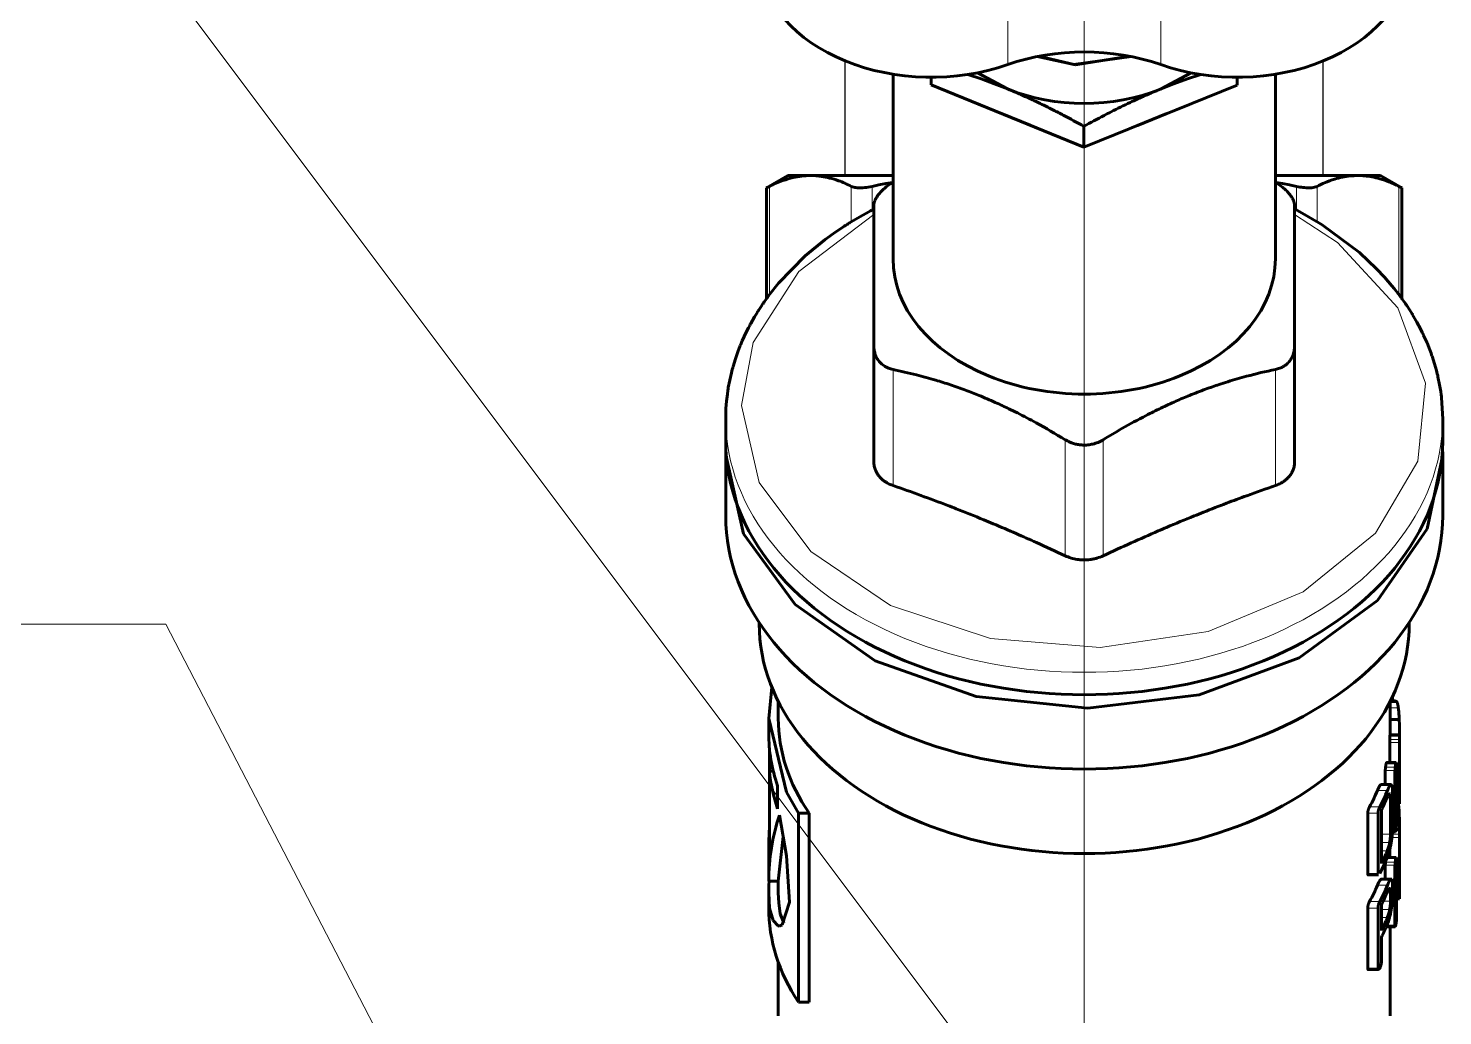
# Model space of a CAD drawing. Header units: millimetres. Extents: x -718 to 68664, y -49984 to -979.
# Drawn here: x 6217 to 6957, y -23764 to -23247 of the extents above; entities that cross this region are included whole.
import ezdxf

# ---------------------------------------------------------------- set-up
doc = ezdxf.new("R2010")
doc.units = ezdxf.units.MM
doc.linetypes.add('K5LT_BASIC', pattern=[0])
doc.linetypes.add('K5LT_THIN', pattern=[0])
doc.layers.add('Text', color=7, linetype='Continuous', lineweight=15)
doc.layers.add('ХВС (В1)_20', color=5, linetype='Continuous', lineweight=25)
doc.layers.add('Системный слой (1)', color=7, linetype='Continuous', true_color=0xc26c6c6c)

# ---------------------------------------------------------------- blocks, each defined once
blk = doc.blocks.new('U441')
at = {"layer": 'Системный слой (1)', "color": 150, "linetype": 'K5LT_BASIC', "lineweight": 60, "true_color": 0x0080ff}
for p, q in [((446.819, 169.536), (446.808, 169.536)), ((447.094, 169.531), (446.819, 169.536)), ((447.232, 169.527), (447.094, 169.531)), ((447.301, 169.523), (447.232, 169.527)), ((447.335, 169.522), (447.301, 169.523)), ((447.352, 169.521), (447.335, 169.522)), ((447.741, 169.492), (447.352, 169.521)), ((448.107, 169.45), (447.741, 169.492)), ((448.289, 169.424), (448.107, 169.45)), ((448.381, 169.41), (448.289, 169.424)), ((448.426, 169.403), (448.381, 169.41)), ((448.449, 169.399), (448.426, 169.403)), ((448.844, 169.324), (448.449, 169.399)), ((449.214, 169.24), (448.844, 169.324)), ((449.398, 169.193), (449.214, 169.24)), ((449.489, 169.168), (449.398, 169.193)), ((449.535, 169.155), (449.489, 169.168)), ((449.558, 169.149), (449.535, 169.155)), ((449.955, 169.027), (449.558, 169.149)), ((450.327, 168.897), (449.955, 169.027)), ((450.512, 168.827), (450.327, 168.897)), ((450.604, 168.791), (450.512, 168.827)), ((450.65, 168.772), (450.604, 168.791)), ((450.673, 168.763), (450.65, 168.772)), ((450.887, 168.672), (450.673, 168.763)), ((451.351, 168.458), (450.887, 168.672)), ((451.581, 168.343), (451.351, 168.458)), ((451.695, 168.283), (451.581, 168.343)), ((451.752, 168.252), (451.695, 168.283)), ((451.78, 168.237), (451.752, 168.252)), ((451.795, 168.229), (451.78, 168.237)), ((452.142, 168.032), (451.795, 168.229)), ((452.314, 167.929), (452.142, 168.032)), ((452.4, 167.876), (452.314, 167.929)), ((452.443, 167.849), (452.4, 167.876)), ((452.464, 167.836), (452.443, 167.849)), ((452.475, 167.829), (452.464, 167.836)), ((452.69, 167.69), (452.475, 167.829)), ((452.812, 167.608), (452.69, 167.69)), ((452.822, 167.601), (452.812, 167.608)), ((452.875, 167.564), (452.822, 167.601)), ((452.899, 167.549), (452.875, 167.564)), ((452.944, 167.517), (452.899, 167.549)), ((453.029, 167.458), (452.944, 167.517)), ((453.071, 167.428), (453.029, 167.458)), ((453.092, 167.412), (453.071, 167.428)), ((453.102, 167.404), (453.092, 167.412)), ((453.108, 167.4), (453.102, 167.404)), ((453.115, 167.395), (453.108, 167.4)), ((453.146, 167.372), (453.115, 167.395)), ((453.166, 167.357), (453.146, 167.372)), ((453.18, 167.347), (453.166, 167.357)), ((453.189, 167.34), (453.18, 167.347)), ((453.206, 167.328), (453.189, 167.34)), ((453.213, 167.323), (453.206, 167.328)), ((453.228, 167.312), (453.213, 167.323)), ((453.257, 167.291), (453.228, 167.312)), ((453.315, 167.247), (453.257, 167.291)), ((453.913, 166.769), (453.315, 167.247)), ((455.334, 165.381), (453.913, 166.769)), ((456.193, 164.335), (455.334, 165.381)), ((456.597, 163.775), (456.193, 164.335)), ((456.792, 163.487), (456.597, 163.775)), ((456.888, 163.341), (456.792, 163.487)), ((456.936, 163.267), (456.888, 163.341)), ((456.984, 163.191), (456.936, 163.267)), ((456.996, 163.173), (456.984, 163.191)), ((457.004, 163.161), (456.996, 163.173)), ((457.02, 163.135), (457.004, 163.161)), ((457.027, 163.124), (457.02, 163.135)), ((457.041, 163.102), (457.027, 163.124)), ((457.069, 163.058), (457.041, 163.102)), ((457.124, 162.968), (457.069, 163.058)), ((457.38, 162.522), (457.124, 162.968)), ((457.561, 162.202), (457.38, 162.522)), ((457.653, 162.042), (457.561, 162.202)), ((457.698, 161.962), (457.653, 162.042)), ((457.721, 161.922), (457.698, 161.962)), ((457.733, 161.902), (457.721, 161.922)), ((457.738, 161.892), (457.733, 161.902)), ((457.741, 161.887), (457.738, 161.892)), ((457.743, 161.885), (457.741, 161.887)), ((457.752, 161.867), (457.743, 161.885)), ((457.759, 161.856), (457.752, 161.867)), ((457.763, 161.848), (457.759, 161.856)), ((457.765, 161.842), (457.763, 161.848)), ((457.767, 161.839), (457.765, 161.842)), ((457.768, 161.836), (457.767, 161.839)), ((457.769, 161.834), (457.768, 161.836)), ((457.77, 161.833), (457.769, 161.834)), ((457.772, 161.829), (457.77, 161.833)), ((457.775, 161.823), (457.772, 161.829)), ((457.781, 161.81), (457.775, 161.823)), ((457.795, 161.786), (457.781, 161.81)), ((457.073, 138.52), (457.579, 139.384)), ((457.579, 139.384), (457.668, 139.547)), ((457.668, 139.547), (457.674, 139.558)), ((457.674, 139.558), (457.687, 139.582)), ((457.687, 139.582), (457.712, 139.629)), ((457.712, 139.629), (457.744, 139.689)), ((457.744, 139.689), (457.752, 139.704)), ((457.752, 139.704), (457.756, 139.711)), ((457.756, 139.711), (457.758, 139.714)), ((457.758, 139.714), (457.76, 139.719)), ((457.76, 139.719), (457.762, 139.722)), ((457.762, 139.722), (457.764, 139.726)), ((457.764, 139.726), (457.767, 139.732)), ((457.767, 139.732), (457.772, 139.741)), ((457.772, 139.741), (457.779, 139.755)), ((457.779, 139.755), (457.79, 139.775)), ((457.79, 139.775), (457.795, 139.786)), ((456.956, 138.333), (457.073, 138.52)), ((455.513, 136.394), (456.956, 138.333)), ((454.67, 135.495), (455.513, 136.394)), ((454.229, 135.08), (454.67, 135.495)), ((453.633, 134.572), (453.778, 134.69)), ((453.778, 134.69), (454.229, 135.08)), ((452.493, 133.754), (452.743, 133.917)), ((452.743, 133.917), (452.777, 133.94)), ((452.777, 133.94), (452.844, 133.985)), ((452.844, 133.985), (452.938, 134.05)), ((452.938, 134.05), (453.079, 134.15)), ((453.079, 134.15), (453.113, 134.175)), ((453.113, 134.175), (453.119, 134.18)), ((453.119, 134.18), (453.132, 134.189)), ((453.132, 134.189), (453.157, 134.208)), ((453.157, 134.208), (453.176, 134.221)), ((453.176, 134.221), (453.198, 134.238)), ((453.198, 134.238), (453.23, 134.26)), ((453.23, 134.26), (453.252, 134.277)), ((453.252, 134.277), (453.285, 134.301)), ((453.285, 134.301), (453.335, 134.339)), ((453.335, 134.339), (453.354, 134.355)), ((453.354, 134.355), (453.394, 134.386)), ((453.394, 134.386), (453.474, 134.447)), ((453.474, 134.447), (453.633, 134.572)), ((451.338, 133.106), (451.515, 133.195)), ((451.515, 133.195), (451.866, 133.381)), ((451.866, 133.381), (452.256, 133.607)), ((452.256, 133.607), (452.272, 133.617)), ((452.272, 133.617), (452.304, 133.636)), ((452.304, 133.636), (452.367, 133.675)), ((452.367, 133.675), (452.493, 133.754)), ((449.343, 132.364), (449.699, 132.464)), ((449.699, 132.464), (450.095, 132.591)), ((450.095, 132.591), (450.117, 132.599)), ((450.117, 132.599), (450.162, 132.614)), ((450.162, 132.614), (450.251, 132.646)), ((450.251, 132.646), (450.429, 132.712)), ((450.429, 132.712), (450.783, 132.854)), ((450.783, 132.854), (451.182, 133.032)), ((451.182, 133.032), (451.204, 133.042)), ((451.204, 133.042), (451.249, 133.063)), ((451.249, 133.063), (451.338, 133.106)), ((446.808, 132.036), (447.913, 132.098)), ((447.913, 132.098), (447.935, 132.1)), ((447.935, 132.1), (447.979, 132.105)), ((447.979, 132.105), (448.068, 132.116)), ((448.068, 132.116), (448.246, 132.141)), ((448.246, 132.141), (448.599, 132.199)), ((448.599, 132.199), (449.007, 132.282)), ((449.007, 132.282), (449.029, 132.287)), ((449.029, 132.287), (449.074, 132.298)), ((449.074, 132.298), (449.164, 132.319)), ((449.164, 132.319), (449.343, 132.364))]:
    blk.add_line(p, q, dxfattribs=at)
blk = doc.blocks.new('U442')
at = {"layer": 'Системный слой (1)', "color": 7, "linetype": 'K5LT_THIN', "lineweight": 18}
for p, q in [((447.504, 168.709), (443.477, 167.78)), ((450.802, 168.092), (447.504, 168.709)), ((454.52, 165.712), (450.802, 168.092)), ((443.477, 167.78), (439.867, 165.089)), ((457.511, 161.786), (454.52, 165.712)), ((439.867, 165.089), (437.049, 160.915)), ((437.049, 160.915), (435.314, 155.691)), ((435.314, 155.691), (434.844, 149.958)), ((434.844, 149.958), (435.686, 144.311)), ((435.686, 144.311), (437.754, 139.336)), ((437.754, 139.336), (440.832, 135.547)), ((456.042, 137.539), (457.511, 139.786)), ((452.623, 134.389), (456.042, 137.539)), ((440.832, 135.547), (444.602, 133.338)), ((448.673, 132.938), (452.623, 134.389)), ((444.602, 133.338), (448.673, 132.938))]:
    blk.add_line(p, q, dxfattribs=at)
blk = doc.blocks.new('U443')
at = {"layer": 'Системный слой (1)', "color": 150, "linetype": 'K5LT_BASIC', "lineweight": 60, "true_color": 0x0080ff}
for p, q in [((462.792, 155.119), (462.172, 153.607)), ((462.162, 147.998), (462.787, 146.46))]:
    blk.add_line(p, q, dxfattribs=at)
blk = doc.blocks.new('U444')
at = {"layer": 'Системный слой (1)', "color": 150, "linetype": 'K5LT_BASIC', "lineweight": 60, "true_color": 0x0080ff}
for p, q in [((463.278, 156.307), (462.041, 153.287)), ((462.035, 148.31), (463.265, 145.284))]:
    blk.add_line(p, q, dxfattribs=at)
blk = doc.blocks.new('U445')
at = {"layer": 'Системный слой (1)', "color": 150, "linetype": 'K5LT_BASIC', "lineweight": 60, "true_color": 0x0080ff}
for p, q in [((464.34, 146.092), (464.065, 146.797)), ((464.595, 145.389), (464.34, 146.092)), ((464.829, 144.687), (464.595, 145.389))]:
    blk.add_line(p, q, dxfattribs=at)
blk = doc.blocks.new('U447')
at = {"layer": 'Системный слой (1)', "color": 150, "linetype": 'K5LT_BASIC', "lineweight": 60, "true_color": 0x0080ff}
for p, q in [((464.599, 156.178), (464.832, 156.867)), ((464.347, 155.488), (464.599, 156.178)), ((464.074, 154.797), (464.347, 155.488))]:
    blk.add_line(p, q, dxfattribs=at)
blk = doc.blocks.new('U449')
at = {"layer": 'Системный слой (1)', "color": 150, "linetype": 'K5LT_BASIC', "lineweight": 60, "true_color": 0x0080ff}
for p, q in [((465.343, 151.248), (465.787, 153.158)), ((465.787, 148.413), (465.343, 151.248))]:
    blk.add_line(p, q, dxfattribs=at)
blk = doc.blocks.new('U450')
at = {"layer": 'Системный слой (1)', "color": 150, "linetype": 'K5LT_BASIC', "lineweight": 60, "true_color": 0x0080ff}
for p, q in [((465.347, 151.326), (465.769, 153.247)), ((465.769, 148.325), (465.347, 151.326))]:
    blk.add_line(p, q, dxfattribs=at)
blk = doc.blocks.new('U451')
at = {"layer": 'Системный слой (1)', "color": 150, "linetype": 'K5LT_BASIC', "lineweight": 60, "true_color": 0x0080ff}
for p, q in [((459.12, 140.407), (459.184, 140.768)), ((458.976, 139.688), (459.05, 140.047)), ((459.05, 140.047), (459.12, 140.407))]:
    blk.add_line(p, q, dxfattribs=at)
blk = doc.blocks.new('U452')
at = {"layer": 'Системный слой (1)', "color": 150, "linetype": 'K5LT_BASIC', "lineweight": 60, "true_color": 0x0080ff}
for p, q in [((459.05, 161.524), (458.976, 161.883)), ((459.12, 161.164), (459.05, 161.524)), ((459.184, 160.803), (459.12, 161.164))]:
    blk.add_line(p, q, dxfattribs=at)
blk = doc.blocks.new('U453')
at = {"layer": 'Системный слой (1)', "color": 150, "linetype": 'K5LT_BASIC', "lineweight": 60, "true_color": 0x0080ff}
for p, q in [((415.582, 166.786), (418.386, 166.786)), ((431.133, 166.786), (432.026, 166.786))]:
    blk.add_line(p, q, dxfattribs=at)
blk = doc.blocks.new('U454')
at = {"layer": 'Системный слой (1)', "color": 150, "linetype": 'K5LT_BASIC', "lineweight": 60, "true_color": 0x0080ff}
for p, q in [((415.582, 134.786), (420.24, 134.786)), ((430.286, 134.786), (432.026, 134.786))]:
    blk.add_line(p, q, dxfattribs=at)
blk = doc.blocks.new('U455')
at = {"layer": 'Системный слой (1)', "color": 150, "linetype": 'K5LT_BASIC', "lineweight": 60, "true_color": 0x0080ff}
for p, q in [((444.927, 169.536), (440.804, 168.606)), ((445.28, 169.529), (444.927, 169.536)), ((440.804, 168.606), (437.09, 165.91)), ((437.09, 165.91), (434.153, 161.714)), ((434.153, 161.714), (432.284, 156.435)), ((432.284, 156.435), (431.669, 150.596)), ((431.669, 150.596), (432.368, 144.775)), ((432.368, 144.775), (434.312, 139.55)), ((434.312, 139.55), (437.309, 135.44)), ((437.309, 135.44), (441.06, 132.851)), ((441.06, 132.851), (444.927, 132.036)), ((444.927, 132.036), (445.28, 132.042))]:
    blk.add_line(p, q, dxfattribs=at)
blk = doc.blocks.new('U456')
at = {"layer": 'Системный слой (1)', "color": 150, "linetype": 'K5LT_BASIC', "lineweight": 60, "true_color": 0x0080ff}
for p, q in [((430.541, 134.294), (430.286, 134.291)), ((430.809, 134.3), (430.541, 134.294)), ((431.08, 134.309), (430.809, 134.3))]:
    blk.add_line(p, q, dxfattribs=at)
blk = doc.blocks.new('U457')
at = {"layer": 'Системный слой (1)', "color": 150, "linetype": 'K5LT_BASIC', "lineweight": 60, "true_color": 0x0080ff}
for p, q in [((420.249, 134.526), (420.24, 134.519)), ((420.24, 134.519), (420.24, 134.518)), ((420.24, 134.518), (420.241, 134.517)), ((420.241, 134.517), (420.242, 134.516)), ((420.277, 134.53), (420.249, 134.526)), ((420.317, 134.531), (420.277, 134.53))]:
    blk.add_line(p, q, dxfattribs=at)
blk = doc.blocks.new('U458')
at = {"layer": 'Системный слой (1)', "color": 150, "linetype": 'K5LT_BASIC', "lineweight": 60, "true_color": 0x0080ff}
for p, q in [((418.007, 135.408), (417.998, 135.393)), ((417.998, 135.393), (417.998, 135.391)), ((417.998, 135.391), (417.999, 135.388)), ((417.999, 135.388), (418, 135.386)), ((418.035, 135.416), (418.007, 135.408)), ((418.076, 135.419), (418.035, 135.416))]:
    blk.add_line(p, q, dxfattribs=at)
blk = doc.blocks.new('U459')
at = {"layer": 'Системный слой (1)', "color": 150, "linetype": 'K5LT_BASIC', "lineweight": 60, "true_color": 0x0080ff}
for p, q in [((427.365, 134.654), (427.541, 134.662)), ((427.541, 134.662), (427.649, 134.686)), ((427.649, 134.686), (427.682, 134.726)), ((427.682, 134.726), (427.682, 134.728))]:
    blk.add_line(p, q, dxfattribs=at)
blk = doc.blocks.new('U460')
at = {"layer": 'Системный слой (1)', "color": 150, "linetype": 'K5LT_BASIC', "lineweight": 60, "true_color": 0x0080ff}
for p, q in [((423.8, 134.456), (423.831, 134.459)), ((423.831, 134.459), (423.856, 134.463)), ((423.856, 134.463), (423.868, 134.468)), ((423.866, 134.471), (423.864, 134.472)), ((423.868, 134.469), (423.866, 134.471)), ((423.868, 134.468), (423.868, 134.469))]:
    blk.add_line(p, q, dxfattribs=at)
blk = doc.blocks.new('U461')
at = {"layer": 'Системный слой (1)', "color": 150, "linetype": 'K5LT_BASIC', "lineweight": 60, "true_color": 0x0080ff}
for p, q in [((427.023, 134.766), (427.122, 134.771)), ((427.122, 134.771), (427.181, 134.787)), ((427.181, 134.787), (427.199, 134.812)), ((427.199, 134.812), (427.199, 134.812))]:
    blk.add_line(p, q, dxfattribs=at)
blk = doc.blocks.new('U462')
at = {"layer": 'Системный слой (1)', "color": 150, "linetype": 'K5LT_BASIC', "lineweight": 60, "true_color": 0x0080ff}
for p, q in [((425.582, 134.294), (425.327, 134.291)), ((425.85, 134.3), (425.582, 134.294)), ((426.121, 134.309), (425.85, 134.3))]:
    blk.add_line(p, q, dxfattribs=at)
blk = doc.blocks.new('U463')
at = {"layer": 'Системный слой (1)', "color": 150, "linetype": 'K5LT_BASIC', "lineweight": 60, "true_color": 0x0080ff}
for p, q in [((426.316, 134.32), (426.121, 134.309)), ((426.498, 134.333), (426.316, 134.32)), ((426.661, 134.35), (426.498, 134.333))]:
    blk.add_line(p, q, dxfattribs=at)
blk = doc.blocks.new('U466')
at = {"layer": 'Системный слой (1)', "color": 150, "linetype": 'K5LT_BASIC', "lineweight": 60, "true_color": 0x0080ff}
for p, q in [((425.257, 134.288), (425.294, 134.288)), ((425.294, 134.288), (425.319, 134.289)), ((425.319, 134.289), (425.327, 134.289)), ((425.327, 134.289), (425.326, 134.29))]:
    blk.add_line(p, q, dxfattribs=at)
blk = doc.blocks.new('U467')
at = {"layer": 'Системный слой (1)', "color": 150, "linetype": 'K5LT_BASIC', "lineweight": 60, "true_color": 0x0080ff}
for p, q in [((422.655, 134.67), (422.698, 134.684)), ((422.698, 134.684), (422.724, 134.701)), ((422.724, 134.701), (422.732, 134.721)), ((422.732, 134.721), (422.732, 134.726))]:
    blk.add_line(p, q, dxfattribs=at)
blk = doc.blocks.new('U468')
at = {"layer": 'Системный слой (1)', "color": 150, "linetype": 'K5LT_BASIC', "lineweight": 60, "true_color": 0x0080ff}
for p, q in [((430.215, 134.288), (430.253, 134.288)), ((430.253, 134.288), (430.278, 134.289)), ((430.278, 134.289), (430.286, 134.289)), ((430.286, 134.289), (430.285, 134.29))]:
    blk.add_line(p, q, dxfattribs=at)
blk = doc.blocks.new('U469')
at = {"layer": 'Системный слой (1)', "color": 150, "linetype": 'K5LT_BASIC', "lineweight": 60, "true_color": 0x0080ff}
for p, q in [((432.041, 134.486), (432.029, 134.477)), ((432.049, 134.494), (432.041, 134.486)), ((432.051, 134.502), (432.049, 134.494))]:
    blk.add_line(p, q, dxfattribs=at)
blk = doc.blocks.new('U470')
at = {"layer": 'Системный слой (1)', "color": 150, "linetype": 'K5LT_BASIC', "lineweight": 60, "true_color": 0x0080ff}
for p, q in [((428.758, 134.456), (428.79, 134.459)), ((428.79, 134.459), (428.815, 134.463)), ((428.815, 134.463), (428.827, 134.468)), ((428.825, 134.471), (428.822, 134.472)), ((428.827, 134.469), (428.825, 134.471)), ((428.827, 134.468), (428.827, 134.469))]:
    blk.add_line(p, q, dxfattribs=at)
blk = doc.blocks.new('U471')
at = {"layer": 'Системный слой (1)', "color": 150, "linetype": 'K5LT_BASIC', "lineweight": 60, "true_color": 0x0080ff}
for p, q in [((421.214, 167.238), (420.556, 167.062)), ((422.006, 167.286), (421.214, 167.238)), ((422.204, 167.283), (422.006, 167.286)), ((422.411, 167.277), (422.204, 167.283)), ((422.625, 167.265), (422.411, 167.277)), ((420.282, 166.801), (420.275, 166.748)), ((420.275, 166.748), (420.339, 166.589)), ((420.556, 167.062), (420.282, 166.801)), ((420.339, 166.589), (421.53, 166.208)), ((423.956, 166.361), (426.071, 166.727)), ((421.53, 166.208), (423.956, 166.361))]:
    blk.add_line(p, q, dxfattribs=at)
blk = doc.blocks.new('U472')
at = {"layer": 'Системный слой (1)', "color": 150, "linetype": 'K5LT_BASIC', "lineweight": 60, "true_color": 0x0080ff}
for p, q in [((421.236, 167.286), (422.006, 167.286)), ((422.625, 167.286), (424.737, 167.286)), ((430.363, 167.286), (431.133, 167.286))]:
    blk.add_line(p, q, dxfattribs=at)
blk = doc.blocks.new('U473')
at = {"layer": 'Системный слой (1)', "color": 150, "linetype": 'K5LT_BASIC', "lineweight": 60, "true_color": 0x0080ff}
for p, q in [((431.133, 167.286), (427.274, 166.357)), ((432.765, 167.123), (431.133, 167.286)), ((427.274, 166.357), (426.185, 165.728))]:
    blk.add_line(p, q, dxfattribs=at)
blk = doc.blocks.new('U474')
at = {"layer": 'Системный слой (1)', "color": 150, "linetype": 'K5LT_BASIC', "lineweight": 60, "true_color": 0x0080ff}
for p, q in [((424.737, 167.286), (423.966, 167.25)), ((425.508, 167.25), (424.737, 167.286))]:
    blk.add_line(p, q, dxfattribs=at)
blk = doc.blocks.new('U475')
at = {"layer": 'Системный слой (1)', "color": 150, "linetype": 'K5LT_BASIC', "lineweight": 60, "true_color": 0x0080ff}
for p, q in [((420.521, 166.537), (420.448, 166.491)), ((420.916, 166.68), (420.521, 166.537)), ((421.485, 166.766), (420.916, 166.68)), ((422.006, 166.786), (421.485, 166.766))]:
    blk.add_line(p, q, dxfattribs=at)

msp = doc.modelspace()

# ---------------------------------------------------------------- linework, layer by layer
at = {"layer": 'Text'}
msp.add_line((6769.58, -22228.91), (6769.58, -25816.13), dxfattribs=at)
for points in [[(6703.43, -23774.83), (6217.31, -23126.01)], [(5825.64, -23558.87), (6289.22, -23558.87)], [(6625.34, -24207.69), (6289.22, -23558.87)]]:
    msp.add_lwpolyline(points, dxfattribs=at)
at = {"layer": 'ХВС (В1)_20', "lineweight": 18}
for p, q in [((6729.58, -23218.74), (6729.58, -23266.12)), ((6809.58, -23218.74), (6809.58, -23266.12)), ((6604.98, -23386.44), (6604.98, -23329.84)), ((6647.78, -23348.35), (6647.78, -23329.84)), ((6658.61, -23342.17), (6658.61, -23329.84)), ((6880.56, -23342.17), (6880.56, -23329.84)), ((6891.39, -23348.35), (6891.39, -23329.84)), ((6934.19, -23386.44), (6934.19, -23329.84)), ((6669.58, -23425.64), (6669.58, -23486.37)), ((6869.58, -23425.64), (6869.58, -23486.37)), ((6759.58, -23462.38), (6759.58, -23523.11)), ((6779.58, -23462.38), (6779.58, -23523.11)), ((6929.58, -23602.67), (6933.85, -23602.67)), ((6929.4, -23620.88), (6934.4, -23620.88)), ((6929.43, -23619.25), (6934.43, -23619.25)), ((6929.5, -23617.47), (6934.5, -23617.47)), ((6929.54, -23616.76), (6934.54, -23616.76)), ((6927.06, -23635.41), (6932.13, -23635.41)), ((6927.18, -23633.78), (6932.26, -23633.78)), ((6927.47, -23632), (6932.54, -23632)), ((6927.66, -23631.38), (6932.72, -23631.38)), ((6925.02, -23642.78), (6930.16, -23642.78)), ((6922.92, -23646), (6928.13, -23646)), ((6928.14, -23649.37), (6929.78, -23649.37)), ((6917.87, -23657.87), (6923.26, -23657.87)), ((6918.83, -23654.46), (6924.18, -23654.46)), ((6925.06, -23668.72), (6929.78, -23668.72)), ((6930.55, -23670.46), (6934.4, -23670.46)), ((6930.72, -23668.84), (6934.43, -23668.84)), ((6930.86, -23666.85), (6932.13, -23666.85)), ((6932.48, -23667.06), (6934.5, -23667.06)), ((6932.64, -23666.34), (6934.54, -23666.34)), ((6925.06, -23673.13), (6929.31, -23673.13)), ((6925.06, -23677.43), (6928.13, -23677.43)), ((6927.06, -23685), (6932.13, -23685)), ((6927.18, -23683.37), (6932.26, -23683.37)), ((6927.82, -23681.59), (6932.54, -23681.59)), ((6928.08, -23680.97), (6932.72, -23680.97)), ((6917.87, -23689.3), (6923.26, -23689.3)), ((6922.93, -23695.56), (6928.14, -23695.56)), ((6928.15, -23698.94), (6929.78, -23698.94)), ((6929.32, -23697.2), (6929.32, -23697.2)), ((6917.87, -23707.46), (6923.26, -23707.46)), ((6918.84, -23704.04), (6924.18, -23704.04)), ((6925.06, -23708.18), (6929.31, -23708.18)), ((6926.01, -23703.81), (6929.78, -23703.81)), ((6925.06, -23712.48), (6928.13, -23712.48)), ((6927.91, -23716.43), (6932.13, -23716.43)), ((6917.87, -23738.85), (6923.26, -23738.85))]:
    msp.add_line(p, q, dxfattribs=at)
at = {"layer": 'ХВС (В1)_20'}
for p, q in [((6644.58, -23324.2), (6644.58, -23264.22)), ((6894.58, -23324.2), (6894.58, -23264.22))]:
    msp.add_line(p, q, dxfattribs=at)
at = {"layer": 'ХВС (В1)_20', "lineweight": 60}
for p, q in [((6669.58, -23367.81), (6669.58, -23271.16)), ((6689.51, -23276.63), (6689.51, -23272.75)), ((6729.47, -23278.87), (6713.72, -23270.42)), ((6825.45, -23270.42), (6809.47, -23278.96)), ((6849.51, -23276.82), (6849.51, -23272.75)), ((6849.51, -23276.82), (6849.52, -23272.75)), ((6869.58, -23367.81), (6869.58, -23271.16)), ((6689.51, -23276.63), (6769.43, -23309.39)), ((6769.43, -23309.39), (6849.51, -23276.82)), ((6769.43, -23309.39), (6769.43, -23298.43)), ((6603.46, -23330.62), (6614.58, -23324.2)), ((6626.38, -23324.2), (6614.58, -23324.2)), ((6669.58, -23324.2), (6626.38, -23324.2)), ((6924.58, -23324.2), (6869.58, -23324.2)), ((6935.71, -23330.62), (6924.58, -23324.2)), ((6603.46, -23330.62), (6604.98, -23329.84)), ((6603.46, -23388.5), (6603.46, -23330.62)), ((6934.19, -23329.84), (6935.71, -23330.62)), ((6935.71, -23388.5), (6935.71, -23330.62)), ((6659.58, -23371.89), (6659.58, -23339.91)), ((6879.58, -23339.91), (6879.58, -23413.39)), ((6659.58, -23413.39), (6659.58, -23371.89)), ((6659.58, -23413.39), (6659.58, -23474.12)), ((6879.58, -23413.39), (6879.58, -23474.12)), ((6582.08, -23463.27), (6582.08, -23451.53)), ((6957.08, -23463.27), (6957.08, -23451.53)), ((6582.08, -23502.16), (6582.08, -23470.34)), ((6957.08, -23502.16), (6957.08, -23470.34)), ((6599.58, -23558.73), (6599.58, -23558.09)), ((6939.58, -23558.73), (6939.58, -23558.09)), ((6930.79, -23599.09), (6930.79, -23596.88)), ((6929.6, -23599.31), (6932.78, -23599.31)), ((6929.71, -23599.09), (6932.42, -23599.09)), ((6929.58, -23608.81), (6934.35, -23608.81)), ((6929.4, -23631.33), (6929.4, -23620.88)), ((6929.55, -23616.75), (6929.54, -23616.76)), ((6929.55, -23616.75), (6934.55, -23616.75)), ((6934.4, -23646.31), (6934.4, -23620.88)), ((6934.56, -23648.88), (6934.56, -23617.45)), ((6604.95, -23635.81), (6604.95, -23623.69)), ((6927.06, -23642.78), (6927.06, -23635.41)), ((6927.7, -23631.33), (6932.76, -23631.33)), ((6932.13, -23666.85), (6932.13, -23635.41)), ((6606.99, -23635.81), (6604.95, -23635.81)), ((6604.95, -23679.94), (6604.95, -23635.81)), ((6925.04, -23642.78), (6925.02, -23642.78)), ((6925.04, -23642.78), (6930.18, -23642.78)), ((6932.9, -23663.42), (6932.9, -23637.98)), ((6609.23, -23655.59), (6609.23, -23643.47)), ((6929.32, -23647.61), (6929.32, -23647.61)), ((6929.78, -23668.72), (6929.78, -23649.37)), ((6930.9, -23665.29), (6930.9, -23645.95)), ((6625.7, -23657.76), (6620.16, -23657.76)), ((6620.16, -23756.72), (6620.16, -23657.76)), ((6625.7, -23756.72), (6625.7, -23657.76)), ((6917.87, -23689.3), (6917.87, -23657.87)), ((6923.26, -23689.3), (6923.26, -23657.87)), ((6925.06, -23684.18), (6925.06, -23656.16)), ((6932.9, -23652.9), (6934.41, -23652.9)), ((6932.9, -23653), (6934.45, -23653)), ((6932.9, -23658.4), (6934.35, -23658.4)), ((6609.58, -23693.35), (6612.2, -23670.03)), ((6930.82, -23667.62), (6932.25, -23667.62)), ((6932.64, -23666.33), (6934.55, -23666.33)), ((6934.4, -23695.9), (6934.4, -23670.46)), ((6934.56, -23698.47), (6934.56, -23667.04)), ((6929.4, -23680.92), (6929.4, -23676.86)), ((6927.06, -23692.28), (6927.06, -23685)), ((6927.23, -23682.96), (6927.18, -23683.37)), ((6928.1, -23680.92), (6932.76, -23680.92)), ((6932.13, -23716.43), (6932.13, -23685)), ((6609.58, -23693.35), (6604.58, -23693.35)), ((6609.58, -23699.55), (6609.58, -23693.35)), ((6918.12, -23690.15), (6923.49, -23690.15)), ((6925.09, -23692.28), (6925.04, -23692.29)), ((6925.04, -23692.29), (6930.18, -23692.29)), ((6925.09, -23692.28), (6930.23, -23692.28)), ((6930.9, -23700.38), (6930.9, -23694.75)), ((6932.9, -23713.01), (6932.9, -23687.57)), ((6929.32, -23697.2), (6929.32, -23697.2)), ((6929.78, -23703.81), (6929.78, -23698.94)), ((6917.87, -23738.85), (6917.87, -23707.46)), ((6923.26, -23738.85), (6923.26, -23707.46)), ((6925.06, -23719.23), (6925.06, -23705.74)), ((6932.9, -23702.49), (6934.41, -23702.49)), ((6932.9, -23702.59), (6934.45, -23702.59)), ((6925.06, -23735.43), (6925.06, -23722.64)), ((6927.58, -23717.21), (6932.25, -23717.21)), ((6918.14, -23739.62), (6923.51, -23739.62)), ((6625.7, -23756.72), (6620.16, -23756.72))]:
    msp.add_line(p, q, dxfattribs=at)
for centre, major_axis, ratio, start_param, end_param in [((6689.58, -23209.11), (90, 0), 0.707107, 3.204637, 5.172943), ((6849.58, -23209.11), (90, 0), 0.707107, 4.251835, 6.220141), ((6769.58, -23323.13), (-90, 0), 0.707107, 4.251835, 5.172943), ((6769.58, -23229.92), (80, 0), 0.707107, 4.187133, 5.234331), ((6769.58, -23367.81), (-100, 0), 0.707107, 0, 3.141593), ((6769.58, -23463.27), (-187.5, 0), 0.707107, 0, 3.141593), ((6769.58, -23502.16), (-187.5, 0), 0.707107, 0, 3.141593), ((6769.58, -23558.73), (-170, 0), 0.707107, 0, 3.141593), ((6769.58, -23608.28), (-160, 0), 0.707107, 0, 0.452658), ((6769.58, -23615.98), (-165, 0), 0.707107, 0, 0.237849), ((6769.58, -23653.32), (-165, 0), 0.900046, 3.188754, 3.285475), ((6769.58, -23628.1), (-165, 0), 0.707107, 0.066134, 0.237849), ((6769.58, -23659.92), (-165, 0), 0.933996, 3.187169, 3.284472), ((6769.58, -23613.69), (160, 0), 0.707107, -0.368687, -0.289622), ((6769.58, -23613.69), (165, 0), 0.707107, -0.357006, -0.280603), ((6769.58, -23617.09), (165, 0), 0.707107, -0.341412, -0.280593), ((6769.58, -23653.7), (-165, 0), 0.105763, 3.181619, 3.187169), ((6769.58, -23649.45), (165, 0), 0.537547, -0.040026, -0.033209), ((6769.58, -23693.35), (-165, 0), 0.809289, 6.022184, 6.283185), ((6769.58, -23645.12), (165, 0), 0.707107, -0.341412, -0.280593), ((6769.58, -23648.52), (165, 0), 0.707107, -0.357006, -0.280603), ((6769.58, -23702.9), (-165, 0), 0.900046, 3.188754, 3.285475), ((6769.58, -23756.37), (0, 294.87), 0.559575, -1.357845, -1.354416), ((6769.58, -23826.7), (0, 627.64), 0.262891, -1.358993, -1.357845), ((6769.58, -23709.51), (-165, 0), 0.933996, 3.187169, 3.284472), ((6769.58, -23663.27), (160, 0), 0.707107, -0.368654, -0.289366), ((6769.58, -23663.27), (165, 0), 0.707107, -0.356974, -0.280356), ((6769.58, -23666.68), (165, 0), 0.707107, -0.341412, -0.280593), ((6769.58, -23699.04), (165, 0), 0.537547, -0.040026, -0.033209), ((6769.58, -23707.24), (-165, 0), 0.707107, 0, 0.437972), ((6769.58, -23703.29), (-165, 0), 0.105763, 3.181619, 3.187169), ((6769.58, -23680.17), (165, 0), 0.707107, -0.341412, -0.280593), ((6769.58, -23683.57), (165, 0), 0.707107, -0.341412, -0.280622)]:
    msp.add_ellipse(centre, major_axis=major_axis, ratio=ratio, start_param=start_param, end_param=end_param, dxfattribs=at)
at = {"layer": 'ХВС (В1)_20', "lineweight": 18}
msp.add_ellipse((6769.58, -23451.53), major_axis=(-187.5, 0), ratio=0.707107, start_param=0, end_param=3.141593, dxfattribs=at)
at = {"layer": 'ХВС (В1)_20', "lineweight": 60}
for points, knots in [([(6769.43, -23298.43), (6765.85, -23296.43), (6760.55, -23293.55), (6752.55, -23289.42), (6745.51, -23285.94), (6737.49, -23282.25), (6732.15, -23279.97), (6729.47, -23278.87)], [0, 0, 0, 0, 2.173672, 3.203887, 4.814656, 6.401227, 8, 8, 8, 8]), ([(6809.47, -23278.96), (6806.83, -23280.04), (6801.52, -23282.28), (6792.92, -23286.22), (6785.73, -23289.76), (6777.68, -23293.92), (6772.93, -23296.49), (6769.43, -23298.43)], [0, 0, 0, 0, 1.573058, 3.160303, 5.134426, 5.881597, 8, 8, 8, 8]), ([(6626.38, -23324.2), (6624.83, -23324.2), (6621.8, -23324.38), (6616.98, -23325.21), (6611.39, -23326.86), (6607.3, -23328.66), (6604.98, -23329.84)], [0, 0, 0, 0, 1.507376, 2.95229, 4.709081, 7, 7, 7, 7]), ([(6647.78, -23329.84), (6645.55, -23328.7), (6641.78, -23327.03), (6636.56, -23325.42), (6631.67, -23324.44), (6628.31, -23324.2), (6626.38, -23324.2)], [0, 0, 0, 0, 2.216479, 3.731547, 5.118838, 7, 7, 7, 7]), ([(6934.19, -23329.84), (6932.44, -23328.95), (6929.12, -23327.43), (6924.38, -23325.81), (6920.21, -23324.83), (6916.33, -23324.3), (6912.55, -23324.13), (6908.62, -23324.35), (6904.62, -23324.97), (6900.17, -23326.11), (6895.75, -23327.73), (6892.69, -23329.17), (6891.39, -23329.84)], [0, 0, 0, 0, 1.613903, 3.045205, 4.329392, 5.402052, 6.558413, 7.750938, 8.966016, 10.18259, 11.795204, 13, 13, 13, 13]), ([(6647.78, -23329.84), (6648.16, -23330.03), (6649.19, -23330.4), (6651.01, -23330.63), (6653, -23330.62), (6655.32, -23330.44), (6657.27, -23330.12), (6658.61, -23329.84)], [0, 0, 0, 0, 1.519826, 3.515107, 4.610993, 5.766308, 8, 8, 8, 8]), ([(6669.58, -23327.66), (6668.61, -23328.26), (6666.83, -23329.45), (6664.63, -23331.25), (6662.96, -23332.91), (6661.74, -23334.39), (6660.8, -23335.81), (6660.15, -23337.12), (6659.7, -23338.53), (6659.58, -23339.42), (6659.58, -23339.91)], [0, 0, 0, 0, 1.81654, 3.427707, 4.810681, 6.085576, 7.189807, 8.437676, 9.519756, 11, 11, 11, 11]), ([(6879.58, -23339.91), (6879.58, -23339.43), (6879.47, -23338.44), (6878.91, -23336.83), (6877.99, -23335.17), (6876.71, -23333.47), (6875.19, -23331.87), (6873.17, -23330.1), (6871.28, -23328.72), (6869.92, -23327.87), (6869.58, -23327.66)], [0, 0, 0, 0, 1.434895, 2.863926, 4.343201, 5.71714, 7.189807, 8.437676, 10.374557, 11, 11, 11, 11]), ([(6880.56, -23329.84), (6881.74, -23330.09), (6884.13, -23330.5), (6886.81, -23330.66), (6888.73, -23330.56), (6890.18, -23330.33), (6891, -23330.04), (6891.39, -23329.84)], [0, 0, 0, 0, 1.977799, 4.119335, 5.247895, 6.419223, 8, 8, 8, 8]), ([(6659.58, -23413.39), (6659.58, -23414.18), (6659.7, -23415.73), (6660.22, -23417.77), (6661.05, -23419.69), (6662.19, -23421.42), (6663.78, -23423.02), (6665.51, -23424.18), (6667.45, -23425.09), (6668.79, -23425.48), (6669.58, -23425.64)], [0, 0, 0, 0, 1.434895, 2.863926, 4.011798, 5.499942, 6.942546, 8.437676, 9.519756, 11, 11, 11, 11]), ([(6869.58, -23425.64), (6870.36, -23425.48), (6871.85, -23425.05), (6873.76, -23424.13), (6875.48, -23422.92), (6876.95, -23421.45), (6878.06, -23419.79), (6878.79, -23418.17), (6879.34, -23416.34), (6879.56, -23414.73), (6879.58, -23413.61), (6879.58, -23413.39)], [0, 0, 0, 0, 1.56534, 3.124283, 4.376507, 5.999936, 7.573687, 8.672553, 9.772229, 11.567628, 12, 12, 12, 12]), ([(6759.58, -23462.38), (6754.57, -23459.33), (6746.28, -23454.5), (6736.42, -23449.29), (6729.3, -23445.77), (6722.62, -23442.65), (6715.08, -23439.41), (6707.27, -23436.35), (6699.71, -23433.68), (6691.1, -23430.95), (6681.04, -23428.17), (6673.63, -23426.48), (6669.58, -23425.64)], [0, 0, 0, 0, 2.214747, 3.631286, 4.26891, 5.285845, 6.49984, 7.501497, 8.633283, 9.74993, 11.210423, 13, 13, 13, 13]), ([(6869.58, -23425.64), (6864.57, -23426.68), (6856.28, -23428.62), (6846.42, -23431.46), (6839.3, -23433.75), (6832.62, -23436.08), (6825.08, -23439), (6817.27, -23442.33), (6809.71, -23445.82), (6800.27, -23450.54), (6790.22, -23456.03), (6782.82, -23460.41), (6779.58, -23462.38)], [0, 0, 0, 0, 2.214747, 3.631286, 4.26891, 5.285845, 6.49984, 7.501497, 8.633283, 9.74993, 11.570229, 13, 13, 13, 13]), ([(6759.58, -23462.38), (6760.36, -23462.85), (6761.81, -23463.61), (6764.03, -23464.42), (6766.13, -23464.93), (6768.37, -23465.21), (6770.83, -23465.22), (6773.47, -23464.87), (6776.25, -23464.08), (6778.26, -23463.16), (6779.37, -23462.51), (6779.58, -23462.38)], [0, 0, 0, 0, 1.56534, 2.813924, 4.04399, 5.248016, 6.63881, 8.217898, 9.772229, 11.567628, 12, 12, 12, 12]), ([(6669.58, -23486.37), (6668.51, -23486), (6667.05, -23485.35), (6665.24, -23484.23), (6663.74, -23483.09), (6662.43, -23481.75), (6661.38, -23480.31), (6660.61, -23478.94), (6659.94, -23477.19), (6659.63, -23475.53), (6659.58, -23474.44), (6659.58, -23474.12)], [0, 0, 0, 0, 2.127373, 3.072888, 4.25451, 5.999858, 7.049294, 8.149716, 9.52083, 11.287824, 12, 12, 12, 12]), ([(6879.58, -23474.12), (6879.58, -23474.75), (6879.47, -23476.1), (6878.99, -23477.9), (6878.15, -23479.75), (6877.15, -23481.25), (6875.92, -23482.59), (6874.66, -23483.71), (6872.94, -23484.9), (6871.17, -23485.78), (6869.94, -23486.25), (6869.58, -23486.37)], [0, 0, 0, 0, 1.418043, 3.072888, 4.25451, 5.999858, 7.049294, 8.149716, 9.52083, 11.287824, 12, 12, 12, 12]), ([(6759.58, -23523.11), (6754.6, -23520.77), (6746.07, -23516.84), (6733.54, -23511.27), (6724.34, -23507.32), (6713.86, -23502.97), (6705.97, -23499.8), (6695.02, -23495.57), (6684, -23491.45), (6674.44, -23488.06), (6669.58, -23486.37)], [0, 0, 0, 0, 1.832767, 3.127875, 4.59567, 5.201352, 6.963364, 7.491672, 9.215318, 11, 11, 11, 11]), ([(6869.58, -23486.37), (6864.6, -23488.1), (6856.07, -23491.13), (6843.54, -23495.79), (6834.34, -23499.36), (6823.86, -23503.56), (6815.97, -23506.84), (6805.02, -23511.54), (6794, -23516.42), (6784.44, -23520.83), (6779.58, -23523.11)], [0, 0, 0, 0, 1.832767, 3.127875, 4.59567, 5.201352, 6.963364, 7.491672, 9.215318, 11, 11, 11, 11]), ([(6779.58, -23523.11), (6778.51, -23523.62), (6776.88, -23524.23), (6774.52, -23524.81), (6772.31, -23525.19), (6769.99, -23525.33), (6767.72, -23525.25), (6765.4, -23524.98), (6762.61, -23524.35), (6760.58, -23523.58), (6759.58, -23523.11)], [0, 0, 0, 0, 1.950092, 2.816814, 3.899968, 5.49987, 6.461853, 7.470573, 9.192069, 11, 11, 11, 11]), ([(6932.78, -23599.31), (6932.83, -23599.31), (6932.9, -23599.34), (6933.05, -23599.46), (6933.2, -23599.71), (6933.37, -23600.17), (6933.5, -23600.65), (6933.66, -23601.38), (6933.78, -23602.11), (6933.85, -23602.67)], [0, 0, 0, 0, 1.306012, 1.950591, 4.069714, 5.5611, 6.483723, 7.614265, 10, 10, 10, 10]), ([(6933.85, -23602.67), (6933.88, -23602.88), (6933.93, -23603.28), (6934.01, -23604.02), (6934.09, -23604.81), (6934.2, -23606.1), (6934.28, -23607.41), (6934.33, -23608.5), (6934.35, -23608.81)], [0, 0, 0, 0, 1.102324, 2.115644, 3.675314, 4.771612, 7.795881, 9, 9, 9, 9]), ([(6929.43, -23619.25), (6929.42, -23619.39), (6929.42, -23619.6), (6929.41, -23619.9), (6929.4, -23620.33), (6929.4, -23620.67), (6929.4, -23620.88)], [0, 0, 0, 0, 1.645721, 2.474942, 3.596184, 7, 7, 7, 7]), ([(6929.5, -23617.47), (6929.49, -23617.55), (6929.48, -23617.76), (6929.47, -23618.08), (6929.46, -23618.42), (6929.44, -23618.8), (6929.43, -23619.07), (6929.43, -23619.25)], [0, 0, 0, 0, 1.425267, 3.306684, 4.629624, 5.844615, 8, 8, 8, 8]), ([(6929.54, -23616.76), (6929.54, -23616.78), (6929.53, -23616.83), (6929.52, -23616.95), (6929.51, -23617.12), (6929.5, -23617.31), (6929.5, -23617.47)], [0, 0, 0, 0, 2.348147, 3.403963, 4.330186, 7, 7, 7, 7]), ([(6934.43, -23619.25), (6934.43, -23619.39), (6934.42, -23619.6), (6934.42, -23619.9), (6934.41, -23620.33), (6934.4, -23620.67), (6934.4, -23620.88)], [0, 0, 0, 0, 1.645656, 2.47484, 3.596092, 7, 7, 7, 7]), ([(6934.5, -23617.47), (6934.49, -23617.58), (6934.48, -23617.81), (6934.47, -23618.24), (6934.45, -23618.73), (6934.44, -23619.08), (6934.43, -23619.25)], [0, 0, 0, 0, 1.60811, 3.222638, 5.196053, 7, 7, 7, 7]), ([(6934.54, -23616.76), (6934.54, -23616.78), (6934.53, -23616.83), (6934.53, -23616.95), (6934.51, -23617.12), (6934.51, -23617.31), (6934.5, -23617.47)], [0, 0, 0, 0, 2.348206, 3.404036, 4.33026, 7, 7, 7, 7]), ([(6927.18, -23633.78), (6927.16, -23633.93), (6927.13, -23634.21), (6927.09, -23634.64), (6927.06, -23635.05), (6927.06, -23635.3), (6927.06, -23635.41)], [0, 0, 0, 0, 1.667877, 3.371513, 5.150627, 7, 7, 7, 7]), ([(6927.47, -23632), (6927.45, -23632.09), (6927.41, -23632.29), (6927.35, -23632.61), (6927.29, -23632.94), (6927.24, -23633.32), (6927.2, -23633.6), (6927.18, -23633.78)], [0, 0, 0, 0, 1.414622, 3.277139, 4.554071, 5.728808, 8, 8, 8, 8]), ([(6927.66, -23631.38), (6927.63, -23631.46), (6927.57, -23631.63), (6927.5, -23631.87), (6927.47, -23632)], [0, 0, 0, 0, 2.769085, 5, 5, 5, 5]), ([(6932.26, -23633.78), (6932.24, -23633.93), (6932.21, -23634.21), (6932.17, -23634.64), (6932.14, -23635.05), (6932.13, -23635.3), (6932.13, -23635.41)], [0, 0, 0, 0, 1.667449, 3.37061, 5.149859, 7, 7, 7, 7]), ([(6932.54, -23632), (6932.51, -23632.11), (6932.47, -23632.34), (6932.39, -23632.76), (6932.32, -23633.25), (6932.27, -23633.61), (6932.26, -23633.78)], [0, 0, 0, 0, 1.584031, 3.177368, 5.13887, 7, 7, 7, 7]), ([(6932.72, -23631.38), (6932.69, -23631.46), (6932.63, -23631.63), (6932.57, -23631.87), (6932.54, -23632)], [0, 0, 0, 0, 2.770465, 5, 5, 5, 5]), ([(6925.02, -23642.78), (6924.91, -23642.79), (6924.73, -23642.87), (6924.42, -23643.16), (6924.16, -23643.51), (6923.8, -23644.1), (6923.4, -23644.89), (6923.06, -23645.66), (6922.92, -23646)], [0, 0, 0, 0, 1.882419, 3.073598, 4.404999, 5.340089, 7.484696, 9, 9, 9, 9]), ([(6930.16, -23642.78), (6930.07, -23642.79), (6929.9, -23642.85), (6929.63, -23643.11), (6929.36, -23643.46), (6928.98, -23644.09), (6928.57, -23644.94), (6928.25, -23645.71), (6928.13, -23646)], [0, 0, 0, 0, 1.709019, 2.849508, 4.159834, 5.405231, 7.699323, 9, 9, 9, 9]), ([(6929.32, -23647.61), (6929.25, -23647.61), (6929.14, -23647.66), (6928.94, -23647.85), (6928.77, -23648.08), (6928.55, -23648.46), (6928.35, -23648.89), (6928.19, -23649.25), (6928.13, -23649.4)], [0, 0, 0, 0, 2.058978, 3.234198, 4.821038, 5.966388, 7.827203, 9, 9, 9, 9]), ([(6934.55, -23650.61), (6934.55, -23650.43), (6934.55, -23650.17), (6934.55, -23649.83), (6934.56, -23649.58), (6934.56, -23649.35), (6934.56, -23649.11), (6934.56, -23648.96), (6934.56, -23648.88)], [0, 0, 0, 0, 2.566611, 3.7714, 5.150418, 6.365686, 7.416935, 9, 9, 9, 9]), ([(6918.83, -23654.46), (6918.74, -23654.63), (6918.59, -23654.93), (6918.42, -23655.32), (6918.31, -23655.59), (6918.22, -23655.85), (6918.13, -23656.13), (6918.05, -23656.43), (6917.98, -23656.71), (6917.93, -23657.01), (6917.89, -23657.41), (6917.87, -23657.69), (6917.87, -23657.87)], [0, 0, 0, 0, 2.50513, 3.982107, 4.616518, 5.503994, 6.724663, 7.479575, 8.494509, 9.538642, 10.536997, 13, 13, 13, 13]), ([(6924.18, -23654.46), (6924.08, -23654.65), (6923.91, -23655), (6923.73, -23655.45), (6923.6, -23655.82), (6923.49, -23656.16), (6923.39, -23656.57), (6923.33, -23656.91), (6923.27, -23657.36), (6923.26, -23657.67), (6923.26, -23657.87)], [0, 0, 0, 0, 2.374149, 3.900524, 4.382615, 5.680998, 6.851927, 7.775328, 8.69895, 11, 11, 11, 11]), ([(6934.49, -23652.4), (6934.5, -23652.26), (6934.51, -23651.98), (6934.52, -23651.58), (6934.54, -23651.12), (6934.54, -23650.81), (6934.55, -23650.61)], [0, 0, 0, 0, 1.931468, 3.789748, 4.835995, 7, 7, 7, 7]), ([(6932.54, -23666.85), (6932.57, -23666.7), (6932.63, -23666.41), (6932.72, -23665.83), (6932.78, -23665.4), (6932.81, -23665.14)], [0, 0, 0, 0, 1.91405, 3.58113, 6, 6, 6, 6]), ([(6932.81, -23665.14), (6932.83, -23664.92), (6932.86, -23664.6), (6932.88, -23664.2), (6932.9, -23663.82), (6932.9, -23663.58), (6932.9, -23663.42)], [0, 0, 0, 0, 2.380508, 3.521258, 4.647217, 7, 7, 7, 7]), ([(6929.31, -23673.13), (6929.4, -23672.67), (6929.53, -23671.88), (6929.66, -23670.84), (6929.74, -23670.02), (6929.77, -23669.32), (6929.78, -23668.9), (6929.78, -23668.72)], [0, 0, 0, 0, 2.284401, 3.867846, 5.316471, 6.72038, 8, 8, 8, 8]), ([(6930.17, -23673.04), (6930.3, -23672.26), (6930.46, -23671.21), (6930.61, -23669.9), (6930.71, -23669.02), (6930.79, -23668.1), (6930.84, -23667.21), (6930.89, -23666.26), (6930.9, -23665.65), (6930.9, -23665.29)], [0, 0, 0, 0, 2.726747, 3.68454, 4.687252, 5.973039, 7.160919, 8.251427, 10, 10, 10, 10]), ([(6932.28, -23667.6), (6932.31, -23667.54), (6932.35, -23667.45), (6932.4, -23667.31), (6932.44, -23667.2), (6932.47, -23667.1), (6932.5, -23666.99), (6932.52, -23666.9), (6932.54, -23666.85)], [0, 0, 0, 0, 2.934956, 4.254231, 5.629439, 6.780496, 7.706898, 9, 9, 9, 9]), ([(6934.43, -23668.84), (6934.43, -23668.98), (6934.42, -23669.19), (6934.42, -23669.49), (6934.41, -23669.92), (6934.4, -23670.26), (6934.4, -23670.46)], [0, 0, 0, 0, 1.645656, 2.47484, 3.596092, 7, 7, 7, 7]), ([(6934.5, -23667.06), (6934.49, -23667.16), (6934.48, -23667.39), (6934.47, -23667.82), (6934.45, -23668.31), (6934.44, -23668.67), (6934.43, -23668.84)], [0, 0, 0, 0, 1.60811, 3.222638, 5.196053, 7, 7, 7, 7]), ([(6934.54, -23666.34), (6934.54, -23666.37), (6934.53, -23666.42), (6934.53, -23666.54), (6934.51, -23666.71), (6934.51, -23666.9), (6934.5, -23667.06)], [0, 0, 0, 0, 2.348206, 3.404036, 4.33026, 7, 7, 7, 7]), ([(6928.13, -23680.83), (6928.32, -23680.38), (6928.63, -23679.53), (6929.02, -23678.27), (6929.41, -23676.84), (6929.8, -23675.12), (6930.06, -23673.7), (6930.17, -23673.04)], [0, 0, 0, 0, 1.797223, 3.126244, 4.112785, 6.182015, 8, 8, 8, 8]), ([(6928.13, -23677.43), (6928.24, -23677.16), (6928.45, -23676.59), (6928.75, -23675.61), (6929.05, -23674.46), (6929.22, -23673.61), (6929.31, -23673.13)], [0, 0, 0, 0, 1.696444, 3.284596, 4.948218, 7, 7, 7, 7]), ([(6927.18, -23683.37), (6927.16, -23683.51), (6927.13, -23683.8), (6927.09, -23684.22), (6927.06, -23684.64), (6927.06, -23684.89), (6927.06, -23685)], [0, 0, 0, 0, 1.667877, 3.371513, 5.150627, 7, 7, 7, 7]), ([(6932.26, -23683.37), (6932.24, -23683.51), (6932.21, -23683.8), (6932.17, -23684.22), (6932.14, -23684.64), (6932.13, -23684.89), (6932.13, -23685)], [0, 0, 0, 0, 1.667449, 3.37061, 5.149859, 7, 7, 7, 7]), ([(6932.54, -23681.59), (6932.51, -23681.7), (6932.47, -23681.92), (6932.39, -23682.35), (6932.32, -23682.84), (6932.27, -23683.2), (6932.26, -23683.37)], [0, 0, 0, 0, 1.584031, 3.177368, 5.13887, 7, 7, 7, 7]), ([(6932.72, -23680.97), (6932.69, -23681.04), (6932.63, -23681.21), (6932.57, -23681.46), (6932.54, -23681.59)], [0, 0, 0, 0, 2.770465, 5, 5, 5, 5]), ([(6917.87, -23689.3), (6917.87, -23689.47), (6917.88, -23689.71), (6917.93, -23689.96), (6917.99, -23690.08), (6918.05, -23690.14), (6918.1, -23690.15), (6918.12, -23690.15)], [0, 0, 0, 0, 2.902117, 4.482637, 5.94591, 7.116999, 8, 8, 8, 8]), ([(6925.04, -23692.29), (6924.96, -23692.29), (6924.81, -23692.35), (6924.59, -23692.53), (6924.38, -23692.77), (6924.16, -23693.07), (6923.88, -23693.54), (6923.47, -23694.32), (6923.12, -23695.11), (6922.93, -23695.56)], [0, 0, 0, 0, 1.605812, 2.647081, 3.791531, 4.786084, 5.801175, 7.76161, 10, 10, 10, 10]), ([(6930.18, -23692.29), (6930.09, -23692.3), (6929.92, -23692.37), (6929.64, -23692.64), (6929.37, -23693), (6928.99, -23693.65), (6928.58, -23694.5), (6928.26, -23695.27), (6928.14, -23695.56)], [0, 0, 0, 0, 1.721002, 2.869766, 4.18952, 5.376728, 7.727327, 9, 9, 9, 9]), ([(6929.32, -23697.2), (6929.25, -23697.2), (6929.14, -23697.25), (6928.94, -23697.43), (6928.77, -23697.67), (6928.55, -23698.05), (6928.35, -23698.48), (6928.19, -23698.84), (6928.13, -23698.99)], [0, 0, 0, 0, 2.058003, 3.232426, 4.817976, 5.962627, 7.823946, 9, 9, 9, 9]), ([(6929.78, -23698.94), (6929.78, -23698.76), (6929.77, -23698.37), (6929.73, -23697.95), (6929.68, -23697.67), (6929.62, -23697.46), (6929.51, -23697.26), (6929.4, -23697.2), (6929.32, -23697.2)], [0, 0, 0, 0, 1.448699, 3.277377, 4.287565, 5.175825, 6.607967, 9, 9, 9, 9]), ([(6930.18, -23708.1), (6930.3, -23707.34), (6930.46, -23706.3), (6930.61, -23705.01), (6930.71, -23704.13), (6930.79, -23703.22), (6930.84, -23702.33), (6930.89, -23701.37), (6930.9, -23700.75), (6930.9, -23700.38)], [0, 0, 0, 0, 2.698112, 3.648037, 4.644675, 5.926999, 7.116073, 8.212402, 10, 10, 10, 10]), ([(6934.49, -23701.98), (6934.5, -23701.85), (6934.51, -23701.57), (6934.52, -23701.16), (6934.54, -23700.71), (6934.54, -23700.4), (6934.55, -23700.2)], [0, 0, 0, 0, 1.931468, 3.789748, 4.835995, 7, 7, 7, 7]), ([(6934.55, -23700.2), (6934.55, -23700.02), (6934.55, -23699.76), (6934.55, -23699.42), (6934.56, -23699.17), (6934.56, -23698.94), (6934.56, -23698.7), (6934.56, -23698.55), (6934.56, -23698.47)], [0, 0, 0, 0, 2.566611, 3.7714, 5.150418, 6.365686, 7.416935, 9, 9, 9, 9]), ([(6918.84, -23704.04), (6918.74, -23704.21), (6918.59, -23704.51), (6918.42, -23704.9), (6918.31, -23705.17), (6918.22, -23705.43), (6918.13, -23705.72), (6918.05, -23706.02), (6917.98, -23706.3), (6917.93, -23706.59), (6917.89, -23707), (6917.87, -23707.28), (6917.87, -23707.46)], [0, 0, 0, 0, 2.505505, 3.98421, 4.619629, 5.508347, 6.733431, 7.485229, 8.499862, 9.543165, 10.540464, 13, 13, 13, 13]), ([(6924.18, -23704.04), (6924.08, -23704.23), (6923.91, -23704.58), (6923.73, -23705.04), (6923.6, -23705.4), (6923.49, -23705.75), (6923.39, -23706.16), (6923.33, -23706.5), (6923.27, -23706.95), (6923.26, -23707.26), (6923.26, -23707.46)], [0, 0, 0, 0, 2.376461, 3.904179, 4.386572, 5.68842, 6.856194, 7.77911, 8.701963, 11, 11, 11, 11]), ([(6928.13, -23715.89), (6928.32, -23715.43), (6928.64, -23714.57), (6929.03, -23713.3), (6929.42, -23711.86), (6929.81, -23710.16), (6930.07, -23708.75), (6930.18, -23708.1)], [0, 0, 0, 0, 1.821298, 3.163787, 4.156698, 6.226465, 8, 8, 8, 8]), ([(6928.13, -23712.48), (6928.24, -23712.21), (6928.45, -23711.64), (6928.75, -23710.66), (6929.05, -23709.51), (6929.22, -23708.66), (6929.31, -23708.18)], [0, 0, 0, 0, 1.693814, 3.279889, 4.942982, 7, 7, 7, 7]), ([(6929.31, -23708.18), (6929.39, -23707.77), (6929.49, -23707.21), (6929.58, -23706.51), (6929.64, -23706.03), (6929.7, -23705.53), (6929.75, -23704.92), (6929.77, -23704.34), (6929.78, -23703.96), (6929.78, -23703.81)], [0, 0, 0, 0, 2.57644, 3.484617, 4.438601, 5.668215, 6.832704, 8.679173, 10, 10, 10, 10]), ([(6932.28, -23717.19), (6932.31, -23717.13), (6932.35, -23717.03), (6932.4, -23716.89), (6932.44, -23716.79), (6932.47, -23716.69), (6932.5, -23716.58), (6932.52, -23716.49), (6932.54, -23716.44)], [0, 0, 0, 0, 2.934956, 4.254231, 5.629439, 6.780496, 7.706898, 9, 9, 9, 9]), ([(6932.54, -23716.44), (6932.57, -23716.29), (6932.63, -23715.99), (6932.72, -23715.42), (6932.78, -23714.99), (6932.81, -23714.73)], [0, 0, 0, 0, 1.91405, 3.58113, 6, 6, 6, 6]), ([(6932.81, -23714.73), (6932.83, -23714.51), (6932.86, -23714.19), (6932.88, -23713.78), (6932.9, -23713.41), (6932.9, -23713.16), (6932.9, -23713.01)], [0, 0, 0, 0, 2.380508, 3.521258, 4.647217, 7, 7, 7, 7]), ([(6917.87, -23738.85), (6917.87, -23738.95), (6917.88, -23739.12), (6917.91, -23739.32), (6917.95, -23739.47), (6918.02, -23739.59), (6918.09, -23739.62), (6918.14, -23739.62)], [0, 0, 0, 0, 1.772072, 3.031257, 4.551486, 5.924326, 8, 8, 8, 8]), ([(6923.59, -23739.61), (6923.65, -23739.55), (6923.76, -23739.43), (6923.91, -23739.26), (6924.01, -23739.12), (6924.1, -23739), (6924.15, -23738.91), (6924.18, -23738.85)], [0, 0, 0, 0, 2.615273, 4.778094, 5.923766, 6.796994, 8, 8, 8, 8]), ([(6924.18, -23738.85), (6924.26, -23738.71), (6924.37, -23738.47), (6924.53, -23738.07), (6924.68, -23737.66), (6924.78, -23737.34), (6924.83, -23737.15)], [0, 0, 0, 0, 2.241155, 3.448508, 4.97214, 7, 7, 7, 7]), ([(6924.83, -23737.15), (6924.87, -23736.98), (6924.93, -23736.73), (6924.99, -23736.33), (6925.05, -23735.91), (6925.06, -23735.6), (6925.06, -23735.43)], [0, 0, 0, 0, 1.892372, 2.762454, 4.420456, 7, 7, 7, 7])]:
    msp.add_open_spline(points, degree=3, knots=knots, dxfattribs=at)
msp.add_open_spline([(6927.7, -23631.33), (6927.69, -23631.33), (6927.68, -23631.35), (6927.66, -23631.38)], degree=3, dxfattribs=at)

# ---------------------------------------------------------------- block references
at = {"layer": 'ХВС (В1)_20', "xscale": 10, "yscale": 10, "zscale": 10, "rotation": 90}
for name in ['U450', 'U449', 'U447', 'U445', 'U444', 'U443', 'U452', 'U451', 'U441', 'U442', 'U455', 'U473', 'U453', 'U454', 'U469', 'U472', 'U456', 'U468', 'U470', 'U459', 'U461', 'U463', 'U471', 'U474', 'U462', 'U466', 'U460', 'U467', 'U475', 'U457', 'U458']:
    msp.add_blockref(name, (8277.44, -27919.61), dxfattribs=at)

doc.saveas('drawing.dxf')
